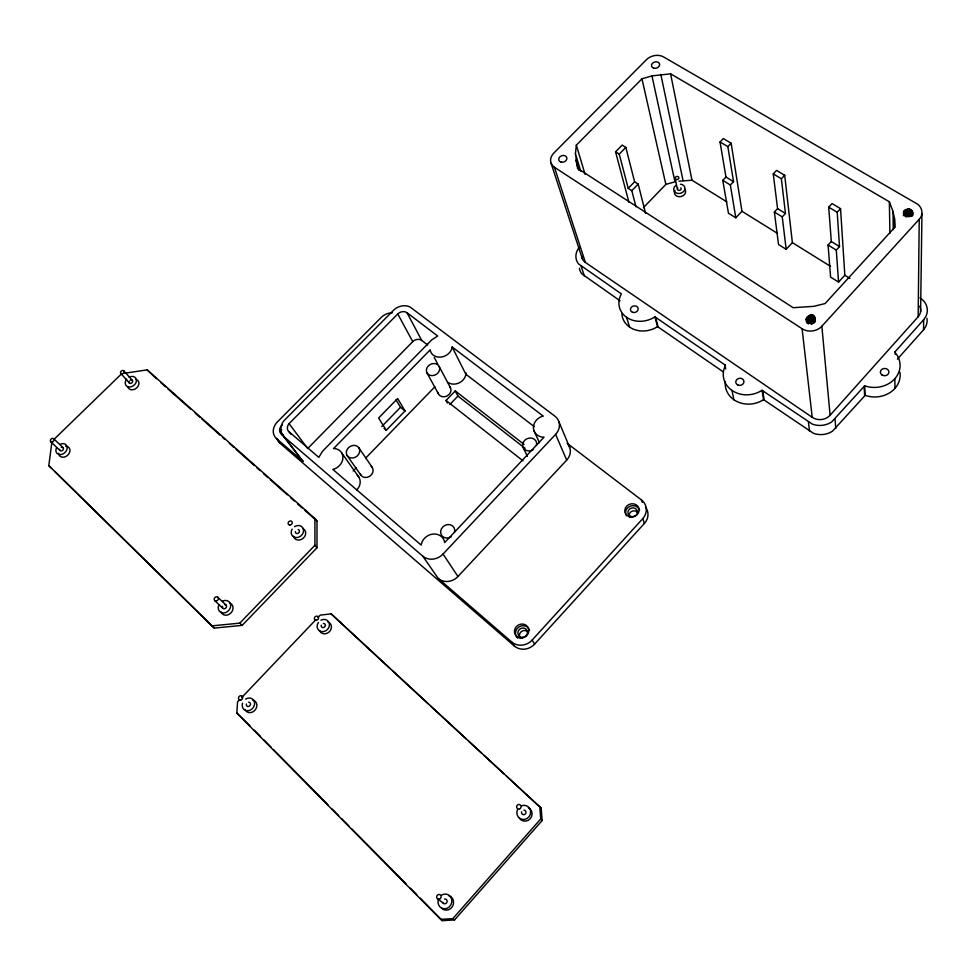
<?xml version="1.0" encoding="UTF-8"?>
<svg xmlns="http://www.w3.org/2000/svg" width="976" height="976" viewBox="0 0 976 976"><rect width="100%" height="100%" fill="white"/><g stroke="black" fill="none" stroke-linecap="round" stroke-linejoin="round"><path stroke-width="1.46" d="M51.996 441.311L48.8 465.662L211.853 625.872L214.317 628.093L242.17 625.372L316.98 547.792L314.906 545.303L314.919 518.524L147.193 369.88L124.757 373.198M908.339 216.599L908.351 208.974L904.203 210.767L903.447 215.672M909.522 216.757L909.534 209.132L908.351 208.974M910.608 215.623L910.632 209.535L909.534 209.132M911.523 216.245L911.547 210.145L910.632 209.535M912.206 215.513L911.547 210.145M912.609 214.903L912.231 210.938M912.694 215.879L912.621 211.853M918.16 316.736L919.233 219.258C924.04 214.537 922.1 206.107 916.135 203.35L663.595 56.937A12.383 9.504 -15.4 0 0 646.417 59.695L553.843 153.049A12.517 9.931 -19.1 0 0 554.453 167.286L585.38 262.446L812.215 417.313A12.7 11.078 -4.1 0 0 830.1 415.251L918.16 316.736A12.639 10.541 -2.1 0 0 919.697 306.22M920.612 311.625L921.942 213.768M897.408 359.156L923.516 329.851L923.686 319.701L925.956 316.334A19.227 16.043 -2.1 0 0 923.211 300.437L919.929 297.814M318.115 617.32L320.201 615.124L331.145 613.855L541.192 808.201L542.107 820.572L454.548 919.929L442.409 920.649L440.627 919.368L236.851 713.041L237.558 701.915L239.645 699.719M575.437 153.659L576.34 145.156L641.964 78.8L651.968 75.896L670.597 73.834L889.356 201.788L893.016 211.438L894.492 218.587L894.846 227.213L825.074 303.585L813.74 306.342L793.159 307.708L577.548 168.372L575.437 153.659L580.696 171.105M466.003 372.893L465.662 375.467A11.175 9.479 -27.2 0 1 458.012 383.361A11.175 9.479 -27.2 0 1 447.496 382.128M452.156 346.98L451.973 348.261A11.529 9.65 -27.1 0 1 441.176 357.07A11.529 9.65 -27.1 0 1 430.379 351.031L430.209 349.823L333.548 448.594L335.085 448.618A11.834 10.004 -35.5 0 1 342.918 457.976A11.834 10.004 -35.5 0 1 334.073 469.09L332.804 469.383L421.217 545.096L421.29 544.279A12.359 10.98 -35.3 0 1 432.307 534.14A12.359 10.98 -35.3 0 1 444.239 540.68L444.629 542.632L544.022 437.175L542.534 437.163A12.054 10.553 -23.4 0 1 533.421 427.854A12.054 10.553 -23.4 0 1 541.802 416.484L543.266 416.13L452.156 346.98L465.833 374.223L534.226 426.622M806.2 319.298C817.485 303.536 817.632 334.378 806.2 319.298L806.53 322.3M912.719 212.829C912.17 217.672 903.471 217.697 903.434 212.634M923.516 329.851L925.76 326.496A19.02 15.933 -1.8 0 0 926.932 318.274M579.366 247.379L577.816 249.429A17.385 14.359 -18.4 0 0 578.548 263.91L621.37 293.874A23.448 19.776 -16.1 0 0 626.702 317.407A23.448 19.776 -16.1 0 0 654.92 316.871L725.534 365.292A24.62 21.326 -9.4 0 0 732.085 390.498A24.62 21.326 -9.4 0 0 762 390.278L812.398 424.157A19.325 16.86 -4.1 0 0 831.686 421.937L864.687 385.813A25.461 21.74 -2.2 0 0 894.797 378.749A25.461 21.74 -2.2 0 0 894.736 352.153L923.686 319.701M440.627 919.368L452.803 918.648L540.728 818.937L539.801 806.518M725.363 381.482A24.363 21.167 -9.2 0 0 737.197 401.661A24.363 21.167 -9.2 0 0 763.574 399.635L813.447 433.307A19.117 16.726 -3.8 0 0 832.528 431.136L865.163 395.353A25.181 21.57 -1.9 0 0 890.283 392.413A25.181 21.57 -1.9 0 0 899.933 372.259M438.285 578.5A14.347 12.871 -35.9 0 0 457.951 576.511L566.69 460.123L555.625 434.357A14.457 12.664 -23.4 0 0 554.905 416.166L410.103 307.013A13.603 11.2 -28.1 0 0 394.206 309.575L285.163 419.485C280.197 423.73 279.124 432.539 284.175 436.858L422.767 556.149L438.285 578.5L511.668 641.952A14.786 13.737 -35.6 0 0 532.152 640.061L642.733 518.659A14.469 13.164 -18.3 0 0 641.476 499.968L567.117 443.263M554.453 167.286L802.101 328.741A14.042 11.871 -6.6 0 0 821.853 326.24L919.233 219.258M392.328 312.82A13.042 10.736 -28.7 0 0 381.262 317.383L277.416 421.888A13.383 11.09 -35.9 0 0 276.501 438.602L280.234 443.433L514.267 645.966A14.689 13.664 -35.7 0 0 534.616 644.099L644.441 523.392A14.372 13.103 -18.2 0 0 645.624 507.264M838.567 282.101L844.826 275.244L840.543 208.657L832.064 203.581L828.722 207.18L831.308 241.536L828.075 245.037L830.613 277.123L838.567 282.101L836.286 250.088L839.519 246.562L837.201 212.268L840.543 208.657M786.168 249.319L792.378 242.646L784.692 175.265L776.554 170.397L773.248 173.899L777.579 208.632L774.371 212.048L778.531 244.537L786.168 249.319L782.252 216.879L785.46 213.463L781.373 178.779L784.692 175.265M422.767 556.149A14.823 13.176 -35.3 0 0 443.043 554.039L555.625 434.357M735.794 217.794L741.955 211.28L731.134 143.228L723.326 138.555L720.044 141.971L725.961 177.022L733.537 181.67L730.353 185.001L735.794 217.794L728.45 213.195L722.789 180.353L725.961 177.022M241.743 697.523L316.017 619.516M733.537 181.67L727.852 146.644L731.134 143.228M449.802 404.528L457.951 396.085L455.243 390.912L446.02 400.465L447.398 403.027M211.853 625.872L239.803 623.139L314.906 545.303M643.428 207.644L665.839 184.403L674.965 181.829L651.968 75.896M386.313 430.245L405.064 410.945L397.647 398.501L378.59 418.033L386.313 430.245L384.044 428.379M353.166 470.969L356.35 467.687M365.915 457.842L434.942 386.752M635.986 206.753L631.814 190.674L628.227 188.368L634.607 181.804L625.836 147.4L622.151 145.095L615.563 151.817L628.959 202.386M631.814 190.674L638.194 184.098L634.607 181.804M381.762 426.524L400.502 407.285L396.024 399.794M276.501 438.602L303.024 461.392L281.613 433.393M628.227 188.368L619.248 154.135L625.836 147.4M427.756 345.04L421.754 340.453A6.6 5.502 -28.1 0 0 412.763 341.624L307.66 448.557L289.103 423.633L397.757 313.967A6.795 5.6 -28.1 0 1 407.016 312.723L437.699 336.012L431.721 339.868L322.495 451.302L318.798 457.378L288.359 431.172A6.978 5.795 -35.6 0 1 289.103 423.633M54.168 439.2L121.768 373.637M679.003 181.194L691.972 180.206L726.839 201.886M720.044 141.971L727.852 146.644M773.248 173.899L781.373 178.779M828.722 207.18L837.201 212.268M777.579 208.632L785.46 213.463M831.308 241.536L839.519 246.562M722.789 180.353L730.353 185.001M774.371 212.048L782.252 216.879M828.075 245.037L836.286 250.088M741.955 211.28L777.177 233.191M792.378 242.646L830.515 266.35M844.826 275.244L849.974 278.453M615.563 151.817L619.248 154.135M579.366 268.217A17.202 14.274 -18.3 0 0 581.867 273.878L620.041 300.791M654.92 316.871L657.543 326.618L723.106 371.758M452.803 918.648L454.548 919.929M437.565 898.835L443.592 903.398M455.243 390.912L524.088 444.409M457.951 396.085L525.064 448.326M446.02 400.465L523.002 460.843M400.502 407.285L405.064 410.945M236.851 713.041L249.893 725.754M302.035 460.574L303.024 461.392M156.453 378.761L147.193 369.88M161.003 382.799L165.566 386.838M167.835 388.851L190.601 409.042M195.163 413.08L199.714 417.118M201.995 419.131L220.21 435.284M222.479 437.309L224.761 439.322M229.311 443.36L233.862 447.398M236.143 449.411L254.358 465.564M256.639 467.577L260.055 470.615M263.471 473.641L268.022 477.679M270.303 479.692L287.371 494.832M290.787 497.858L294.203 500.895M297.619 503.921L302.17 507.959M304.451 509.972L316.98 521.074L316.98 547.792M48.8 465.662L51.594 468.224M390.168 668.743L331.145 613.855M392.413 670.805L428.208 703.867M430.44 705.929L466.235 738.991M468.48 741.052L481.9 753.448M484.145 755.509L504.275 774.114M506.507 776.176L541.192 808.201M239.803 623.139L242.17 625.372M214.659 600.557L222.87 608.304M50.703 441.689L60.061 450.558M217.855 597.288L226.017 605.059M53.729 438.761L63.037 447.655M54.851 471.432L214.317 628.093M254.175 730.085L260.592 736.587M263.801 739.832L271.279 747.409M273.426 749.58L327.973 804.797M332.243 809.128L338.66 815.619M341.868 818.864L349.359 826.452M351.506 828.612L406.053 883.829M410.323 888.16L416.74 894.663M419.948 897.908L442.409 920.649M120.804 373.442L129.283 382.934M123.94 370.953L132.382 380.469M540.728 818.937L542.107 820.572M314.919 518.524L316.98 521.074M283.235 435.943L302.938 461.465M289.103 431.868L290.872 434.235M341.661 452.815L358.961 477.301M347.102 455.511L360.791 475.019M358.912 447.85A7.039 5.966 -34.4 0 1 352.848 457.976A7.039 5.966 -34.4 0 1 347.285 449.253A7.039 5.966 -34.4 0 1 358.912 447.85L372.307 467.541M443.043 554.039L457.951 576.511M511.668 641.952L514.267 645.966M532.152 640.061L534.616 644.099M426.817 372.588L438.395 393.816M397.757 313.967L412.763 341.624M407.016 312.723L421.754 340.453M439.224 366.537A6.905 5.819 -28.1 0 1 432.087 375.65A6.905 5.819 -28.1 0 1 427.781 366.537A6.905 5.819 -28.1 0 1 439.224 366.537L450.509 387.911M434.296 357.558L437.699 364.011M536.507 445.337A7.198 6.32 -24.9 0 0 529.443 438.041A7.198 6.32 -24.9 0 0 522.892 446.935L527.394 456.353M533.909 430.55L539.447 442.75M558.809 421.473L569.728 447.545M642.733 518.659L644.441 523.392M641.476 499.968L642.33 502.372M581.171 266.326L584.465 276.281M551.086 163.236L582.257 258.567M575.767 160.174L578.841 170.312M576.34 145.156L585.075 174.375M626.604 317.346L629.52 327.033M655.518 317.285L658.141 327.021M638.194 184.098L645.6 213.463M641.964 78.8L665.839 184.403M675.087 178.279L677.429 189.1M660.825 74.383L683.041 180.548M724.9 364.853L725.741 368.916M731.976 390.424L733.879 399.733M670.597 73.834L691.972 180.206M762 390.278L763.574 399.635M762.646 390.729L764.22 400.075M808.445 422.12L809.543 431.294M802.101 328.741L812.215 417.313M806.835 317.298L807.481 323.3M806.359 318.261L806.847 322.763M808.543 315.785L809.336 323.312M807.567 316.456L808.372 323.971M809.665 315.358L810.446 322.885M810.873 315.187L811.8 324.215M810.361 315.26L811.288 324.288M813.203 315.638L813.96 323.166M812.081 315.285L812.849 322.812M814.911 317.029L815.363 321.543M814.167 316.236L814.777 322.263M821.853 326.24L830.1 415.251M835.017 419.058L835.822 428.293M864.15 386.411L864.638 395.951M864.687 385.813L865.163 395.353M889.356 201.788L889.905 233.362M895.26 351.555L895.297 354.373M893.016 211.438L893.272 229.653M894.846 378.7L894.98 388.35M894.492 218.587L894.614 227.652M903.666 211.658L903.678 214.696M904.996 210.011L905.008 216.099M904.203 210.767L904.215 215.33M907.143 209.084L907.143 216.696M905.996 209.437L906.009 217.05M680.431 184.183A5.685 4.599 -14.3 0 1 684.347 190.491A5.685 4.599 -14.3 0 1 675.575 192.626A5.685 4.599 -14.3 0 1 676.209 185.22M684.676 189.088A5.673 4.587 -14.2 0 1 683.859 195.09A5.673 4.587 -14.2 0 1 676.649 196.054A5.673 4.587 -14.2 0 1 674.977 190.381M680.858 187.831A1.891 1.537 -14.3 0 1 680.492 189.93A1.891 1.537 -14.3 0 1 677.954 190.027A1.891 1.537 -14.3 0 1 677.881 187.941M585.38 262.446A11.419 9.431 -18.4 0 1 581.745 256.151M657.543 326.618A23.204 19.642 -15.9 0 1 634.546 329.607A23.204 19.642 -15.9 0 1 621.895 313.918M626.409 515.816A7.222 6.564 -18.2 0 1 630.057 506.263A7.222 6.564 -18.2 0 1 639.622 510.326M517.683 638.121A7.381 6.856 -35.6 0 1 518.89 626.97A7.381 6.856 -35.6 0 1 529.553 630.228M283.235 434.918A6.698 5.539 -35.9 0 1 282.235 424.963M282.198 435.345A6.673 5.539 -35.9 0 1 281.625 429.599M280.234 443.433A13.31 11.041 -36 0 1 277.269 438.529M520.086 637.84A4.892 4.551 -35.7 0 1 527.455 631.533M629.313 516.987A4.795 4.368 -18.2 0 1 637.535 512.315M357.301 475.349A11.468 9.809 -35.9 0 1 356.704 489.989M371.295 466.394A6.869 5.88 -34.7 0 1 369.709 476.264A6.869 5.88 -34.7 0 1 360.181 473.616M449.668 386.667A6.734 5.734 -28.2 0 1 446.898 396.061A6.734 5.734 -28.2 0 1 437.98 392.364M533.347 449.631A7.198 6.32 -24.9 0 1 522.892 446.935M451.193 536.8A7.32 6.503 -33.7 0 1 440.847 533.689A7.32 6.503 -33.7 0 1 447.777 524.563A7.32 6.503 -33.7 0 1 454.535 532.384M568.227 444.678A14.006 12.395 -23.3 0 1 566.69 460.123M248.526 702.232A2.257 1.94 -51 0 1 250.442 704.367A2.257 1.94 -51 0 1 247.916 706.49A2.257 1.94 -51 0 1 246.428 703.989M323.349 623.493A2.184 1.915 -44.7 0 1 325.313 625.518A2.184 1.915 -44.7 0 1 322.836 627.592A2.184 1.915 -44.7 0 1 321.299 625.201M448.692 895.614A7.454 6.844 -70.1 0 1 452.547 906.362A7.454 6.844 -70.1 0 1 441.603 908.107M441.652 895.09A7.491 6.869 -69.9 0 1 451.681 899.384A7.491 6.869 -69.9 0 1 444.641 908.851A7.491 6.869 -69.9 0 1 438.261 899.64M444.568 899.116A2.379 2.184 -69.9 0 1 447.045 900.738A2.379 2.184 -69.9 0 1 445.605 903.617A2.379 2.184 -69.9 0 1 442.872 902.483M528.394 807.652A7.174 6.808 -62.7 0 1 530.261 818.669A7.174 6.808 -62.7 0 1 519.366 818.108M320.945 620.199A6.564 5.746 -44.7 0 1 329.449 624.506A6.564 5.746 -44.7 0 1 321.385 631.618A6.564 5.746 -44.7 0 1 318.408 622.444M327.668 621.785A6.551 5.734 -44.8 0 1 329.62 631.484A6.551 5.734 -44.8 0 1 319.591 630.764M252.662 700.012A6.734 5.807 -51.1 0 1 255.383 709.747A6.734 5.807 -51.1 0 1 245.171 709.942M521.696 805.712A7.198 6.832 -62.3 0 1 530.663 811.825A7.198 6.832 -62.3 0 1 522.221 819.413A7.198 6.832 -62.3 0 1 517.634 809.36M245.635 699.121A6.759 5.819 -51 0 1 254.48 702.208A6.759 5.819 -51 0 1 248.014 710.76A6.759 5.819 -51 0 1 242.512 703.232M523.844 810.129A2.294 2.184 -62.3 0 1 525.93 812.605A2.294 2.184 -62.3 0 1 523.258 814.631A2.294 2.184 -62.3 0 1 521.648 811.8M65.575 446.252A6.234 4.843 -41.6 0 1 69.918 451.144A6.234 4.843 -41.6 0 1 64.026 457.134A6.234 4.843 -41.6 0 1 58.658 453.279M59.89 444.409A6.246 4.856 -41.6 0 1 67.222 447.569A6.246 4.856 -41.6 0 1 60.28 454.633A6.246 4.856 -41.6 0 1 56.535 447.801M135.945 379.359A6.1 4.77 -38.2 0 1 136.933 387.704A6.1 4.77 -38.2 0 1 127.966 387.24M129.161 377.139A6.112 4.782 -38.1 0 1 136.469 380.713A6.112 4.782 -38.1 0 1 128.649 386.972A6.112 4.782 -38.1 0 1 126.697 379.103M61.293 447.411A2.086 1.623 -41.6 0 1 63.44 448.57A2.086 1.623 -41.6 0 1 61.476 450.9A2.086 1.623 -41.6 0 1 59.67 449.338M130.296 380.213A1.976 1.549 -38.1 0 1 132.651 381.238A1.976 1.549 -38.1 0 1 130.418 383.422A1.976 1.549 -38.1 0 1 129.222 381.274M224.59 604.595A2.257 1.903 -45.6 0 1 226.505 606.657A2.257 1.903 -45.6 0 1 223.943 608.768A2.257 1.903 -45.6 0 1 222.467 606.34M298.18 529.578A2.184 1.854 -40 0 1 299.339 531.835A2.184 1.854 -40 0 1 296.924 533.518A2.184 1.854 -40 0 1 295.35 531.554M294.52 526.662A6.612 5.636 -40 0 1 303.56 529.822A6.612 5.636 -40 0 1 296.033 537.581A6.612 5.636 -40 0 1 292.153 529.102M302.853 528.516A6.588 5.624 -40.1 0 1 303.072 538.41A6.588 5.624 -40.1 0 1 293.459 536.251M222.552 601.106A6.771 5.722 -45.6 0 1 230.702 605.364A6.771 5.722 -45.6 0 1 223.101 612.965A6.771 5.722 -45.6 0 1 218.892 604.778M229.714 603.022A6.747 5.71 -45.7 0 1 230.885 613.026A6.747 5.71 -45.7 0 1 220.918 611.842M653.774 68.137A4.124 3.172 -15.4 0 0 659.63 64.392A4.124 3.172 -15.4 0 0 653.298 62.623A4.124 3.172 -15.4 0 0 653.774 68.137M561.261 162.162A4.172 3.306 -19.1 0 0 566.849 157.905A4.172 3.306 -19.1 0 0 560.297 156.477A4.172 3.306 -19.1 0 0 561.261 162.162M676.161 179.474A1.915 1.537 -14.4 0 0 678.869 177.717A1.915 1.537 -14.4 0 0 675.917 176.802A1.915 1.537 -14.4 0 0 676.161 179.474M738.137 385.154A4.111 3.575 -9.8 0 0 743.932 381.335A4.111 3.575 -9.8 0 0 737.49 379.005A4.111 3.575 -9.8 0 0 738.137 385.154M632.594 312.344A3.916 3.306 -16.5 0 0 638.182 308.709A3.916 3.306 -16.5 0 0 632.192 306.598A3.916 3.306 -16.5 0 0 632.594 312.344M882.06 375.016A4.27 3.648 -1.5 0 0 888.88 372.539A4.27 3.648 -1.5 0 0 883.012 368.745A4.27 3.648 -1.5 0 0 882.06 375.016M629.996 516.865A7.235 6.576 -18.3 0 0 638.926 508.398A7.235 6.576 -18.3 0 0 626.982 505.873A7.235 6.576 -18.3 0 0 629.996 516.865M521.843 638.072A7.393 6.869 -35.6 0 0 527.784 626.958A7.393 6.869 -35.6 0 0 515.291 628.154A7.393 6.869 -35.6 0 0 521.843 638.072M630.789 516.438A4.807 4.38 -18.2 0 0 637.413 511.522A4.807 4.38 -18.2 0 0 629.825 508.899A4.807 4.38 -18.2 0 0 630.789 516.438M522.782 637.365A4.917 4.563 -35.6 0 0 526.735 629.971A4.917 4.563 -35.6 0 0 518.427 630.752A4.917 4.563 -35.6 0 0 522.782 637.365M240.999 699.865A2.281 1.952 -50.6 0 0 242.146 696.193A2.281 1.952 -50.6 0 0 238.595 697.462A2.281 1.952 -50.6 0 0 240.999 699.865M316.358 620.26A2.22 1.928 -44.4 0 0 318.286 616.978A2.22 1.928 -44.4 0 0 314.675 617.332A2.22 1.928 -44.4 0 0 316.358 620.26M519.866 808.738A2.33 2.208 -61.2 0 0 520.049 804.761A2.33 2.208 -61.2 0 0 516.609 806.737A2.33 2.208 -61.2 0 0 519.866 808.738M439.786 898.969A2.416 2.208 -69.2 0 0 440.225 894.846A2.416 2.208 -69.2 0 0 436.675 896.712A2.416 2.208 -69.2 0 0 439.786 898.969M216.111 601.021A2.281 1.928 -45.4 0 0 218.16 597.69A2.281 1.928 -45.4 0 0 214.513 598.056A2.281 1.928 -45.4 0 0 216.111 601.021M289.884 524.99A2.208 1.867 -39.8 0 0 292.105 521.94A2.208 1.867 -39.8 0 0 288.542 522.014A2.208 1.867 -39.8 0 0 289.884 524.99M121.951 373.93A2.001 1.549 -38 0 0 124.135 371.307A2.001 1.549 -38 0 0 121.024 371.344A2.001 1.549 -38 0 0 121.951 373.93M51.984 442.067A2.111 1.623 -41.4 0 0 53.985 439.102A2.111 1.623 -41.4 0 0 50.691 439.517A2.111 1.623 -41.4 0 0 51.984 442.067"/></g></svg>
